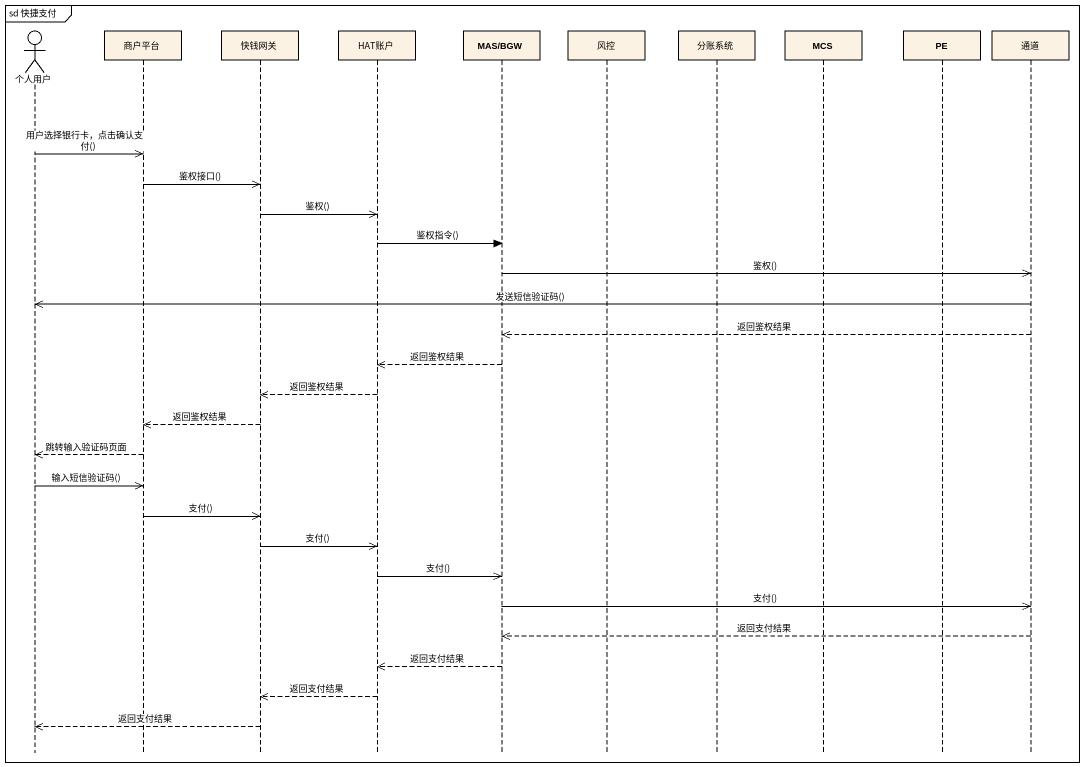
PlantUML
@startuml
mainframe sd 快捷支付
hide footbox
actor 个人用户
participant 商户平台
participant 快钱网关
participant HAT账户
participant "MAS/BGW" as MAS_BGW
participant 风控
participant 分账系统
participant MCS
participant PE
participant 通道

个人用户 ->> 商户平台 : 用户选择银行卡，点击确认支付()
商户平台 ->> 快钱网关 : 鉴权接口()
快钱网关 ->> HAT账户 : 鉴权()
HAT账户 -> MAS_BGW : 鉴权指令()
MAS_BGW ->> 通道 : 鉴权()
通道 ->> 个人用户 : 发送短信验证码()
通道 -->> MAS_BGW : 返回鉴权结果
MAS_BGW -->> HAT账户 : 返回鉴权结果
HAT账户 -->> 快钱网关 : 返回鉴权结果
快钱网关 -->> 商户平台 : 返回鉴权结果
商户平台 -->> 个人用户 : 跳转输入验证码页面
个人用户 ->> 商户平台 : 输入短信验证码()
商户平台 ->> 快钱网关 : 支付()
快钱网关 ->> HAT账户 : 支付()
HAT账户 ->> MAS_BGW : 支付()
MAS_BGW ->> 通道 : 支付()
通道 -->> MAS_BGW : 返回支付结果
MAS_BGW -->> HAT账户 : 返回支付结果
HAT账户 -->> 快钱网关 : 返回支付结果
快钱网关 -->> 个人用户 : 返回支付结果
@enduml
